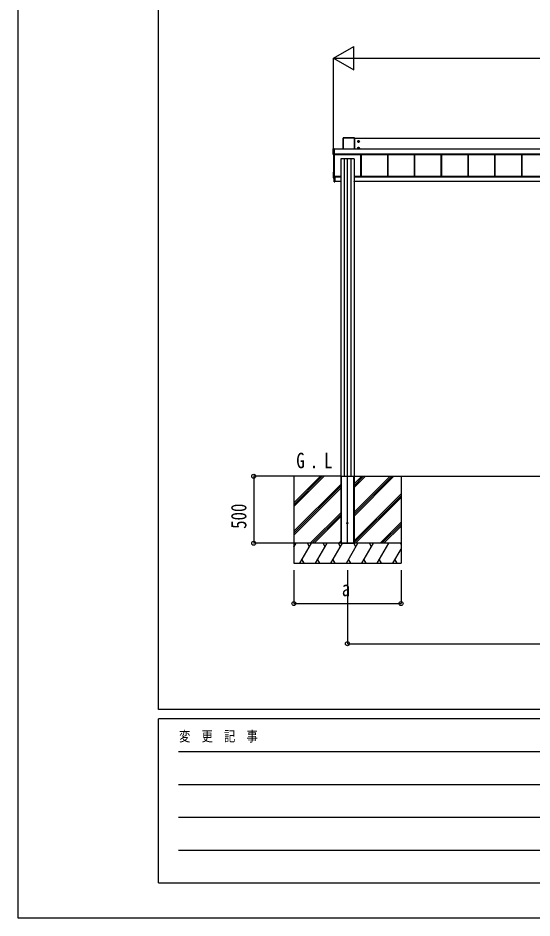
# Model space of a CAD drawing. Units: millimetres, scale not verified. Extents: x -14718 to 14718, y -10395 to 10395.
# Drawn here: x -14718 to -10879, y -10395 to -3677 of the extents above; entities that cross this region are included whole.
import ezdxf
from ezdxf.enums import TextEntityAlignment as Align

# ---------------------------------------------------------------- set-up
doc = ezdxf.new("R2010")
doc.units = ezdxf.units.MM
doc.header["$LTSCALE"] = 50
for name, color, linetype in [('0-2_USER1', 3, 'Continuous'), ('0-3_YKK_12', 2, 'Continuous'), ('0-4_YKK_A1', 4, 'Continuous'), ('0-5_YKK_D', 6, 'Continuous'), ('0-6_YKK_ZWAK', 7, 'Continuous')]:
    doc.layers.add(name, color=color, linetype=linetype)
doc.styles.add('ＭＳ ゴシック', font='')
doc.styles.get('ＭＳ ゴシック').set_extended_font_data('MS Gothic')

msp = doc.modelspace()

# ---------------------------------------------------------------- linework, layer by layer
at = {"layer": '0-3_YKK_12'}
msp.add_line((-12257.43, -7600), (-12257.43, -4724.3), dxfattribs=at)
at = {"layer": '0-4_YKK_A1'}
for p, q in [((-12290.43, -4572.65), (-12290.43, -4654.81)), ((-12290.09, -4572.79), (-12290.43, -4572.65)), ((-12290.09, -4654.81), (-12290.09, -4572.79)), ((-12204.93, -4572.15), (-12289.93, -4572.15)), ((-12289.93, -4572.15), (-12289.59, -4572.29)), ((-12289.59, -4572.29), (-12289.59, -4572.78)), ((-12289.59, -4572.78), (-12289.59, -4654.81)), ((-12205.27, -4572.78), (-12289.59, -4572.78)), ((-12205.27, -4572.29), (-12204.93, -4572.15)), ((-12205.27, -4654.81), (-12205.27, -4572.78)), ((-12204.43, -4572.65), (-12204.77, -4572.79)), ((-12204.77, -4572.79), (-12204.77, -4654.81)), ((-12204.43, -4654.81), (-12204.43, -4572.65)), ((-7110.43, -4576.37), (-12204.43, -4576.37)), ((-12181.68, -4598.11), (-12167.18, -4598.11)), ((-12176.71, -4597.35), (-12177.43, -4597.35)), ((-12174.43, -4605.36), (-12174.43, -4590.86)), ((-12172.15, -4598.87), (-12171.43, -4598.87)), ((-12363.93, -4696.01), (-12363.93, -4654.03)), ((-12363.47, -4654.23), (-12363.93, -4654.03)), ((-12363.93, -4696.01), (-12363.47, -4695.29)), ((-12363.47, -4695.29), (-12363.47, -4654.23)), ((-12363.43, -4653.53), (-12357.73, -4653.53)), ((-12363.43, -4653.53), (-12362.97, -4653.73)), ((-12362.97, -4695.78), (-12363.43, -4696.51)), ((-12357.73, -4696.51), (-12363.43, -4696.51)), ((-12362.97, -4654.21), (-12362.97, -4695.27)), ((-12355.93, -4654.21), (-12362.97, -4654.21)), ((-12362.43, -4696.51), (-12362.43, -4868.93)), ((-12357.73, -4653.57), (-12357.73, -4653.53)), ((-12357.73, -4696.51), (-12357.73, -4696.39)), ((-12357.43, -4696.34), (-12357.43, -4868.98)), ((-12355.93, -4653.58), (-12357.13, -4653.58)), ((-12357.13, -4653.58), (-12357.13, -4653.58)), ((-12355.93, -4653.58), (-12357.13, -4653.58)), ((-12357.13, -4696.33), (-12355.93, -4696.33)), ((-12357.13, -4696.33), (-12357.13, -4696.33)), ((-12357.13, -4696.33), (-12355.93, -4696.33)), ((-12355.93, -4653.73), (-12355.93, -4653.58)), ((-12355.93, -4653.58), (-12355.93, -4653.58)), ((-12355.93, -4653.73), (-12355.93, -4654.21)), ((-12355.93, -4654.21), (-12355.93, -4695.27)), ((-7064.93, -4654.81), (-12355.93, -4654.81)), ((-7064.93, -4655.29), (-12355.93, -4655.29)), ((-7064.93, -4694.26), (-12355.93, -4694.26)), ((-7064.93, -4694.78), (-12355.93, -4694.78)), ((-12355.93, -4694.92), (-7064.93, -4694.92)), ((-7064.93, -4694.92), (-12355.93, -4694.92)), ((-12355.93, -4695.27), (-12355.93, -4695.78)), ((-12355.93, -4695.78), (-12355.93, -4696.33)), ((-12355.93, -4696.33), (-12355.93, -4696.33)), ((-12181.68, -4648.08), (-12167.18, -4648.08)), ((-12176.71, -4647.32), (-12177.43, -4647.32)), ((-12174.43, -4655.33), (-12174.43, -4640.83)), ((-12172.15, -4648.84), (-12171.43, -4648.84)), ((-12158.93, -4694.92), (-12158.93, -4861.15)), ((-12158.53, -4694.92), (-12158.53, -4860.2)), ((-12155.93, -4694.92), (-12155.93, -4861.15)), ((-11958.93, -4694.92), (-11958.93, -4861.15)), ((-11956.33, -4694.92), (-11956.33, -4861.15)), ((-11955.93, -4694.92), (-11955.93, -4861.15)), ((-11758.93, -4694.92), (-11758.93, -4861.15)), ((-11756.33, -4694.92), (-11756.33, -4861.15)), ((-11755.93, -4694.92), (-11755.93, -4861.15)), ((-11558.93, -4694.92), (-11558.93, -4861.15)), ((-11556.33, -4694.92), (-11556.33, -4861.15)), ((-11555.93, -4694.92), (-11555.93, -4861.15)), ((-11358.93, -4694.92), (-11358.93, -4861.15)), ((-11356.33, -4694.92), (-11356.33, -4861.15)), ((-11355.93, -4694.92), (-11355.93, -4861.15)), ((-11158.93, -4694.92), (-11158.93, -4861.15)), ((-11156.33, -4694.92), (-11156.33, -4861.15)), ((-11155.93, -4694.92), (-11155.93, -4861.15)), ((-10958.93, -4694.92), (-10958.93, -4861.15)), ((-10956.33, -4694.92), (-10956.33, -4861.15)), ((-10955.93, -4694.92), (-10955.93, -4861.15)), ((-12307.43, -4728.86), (-12307.43, -7093.5)), ((-12282.24, -4727.12), (-12282.24, -7097.5)), ((-12232.62, -4727.12), (-12232.62, -7097.5)), ((-12207.43, -4728.86), (-12207.43, -7093.5)), ((-12363.43, -4828.91), (-12363.43, -4869.97)), ((-12362.96, -4828.41), (-12362.43, -4828.38)), ((-12363.43, -4870.21), (-12363.43, -4869.97)), ((-12362.96, -4870.46), (-12357.25, -4870.81)), ((-12362.96, -4870.46), (-12362.96, -4870.71)), ((-12362.96, -4870.71), (-12356.93, -4871.09)), ((-12362.96, -4870.71), (-12362.96, -4870.71)), ((-12362.96, -4870.71), (-12356.93, -4871.09)), ((-12361.93, -4869.48), (-12357.93, -4869.48)), ((-12357.25, -4870.86), (-12357.25, -4870.81)), ((-12353.93, -4860.76), (-12357.13, -4860.76)), ((-12356.93, -4862.71), (-12356.93, -4860.76)), ((-12356.93, -4866.29), (-12356.93, -4862.71)), ((-12356.65, -4862.71), (-12356.93, -4862.71)), ((-12356.93, -4899.38), (-12356.93, -4866.29)), ((-12356.65, -4866.29), (-12356.93, -4866.29)), ((-12356.93, -4899.38), (-12356.65, -4899.38)), ((-12356.65, -4860.76), (-12356.65, -4862.71)), ((-12356.65, -4866.29), (-12356.65, -4899.38)), ((-12356.65, -4899.38), (-12350.43, -4899.76)), ((-12350.43, -4900.06), (-12356.65, -4899.68)), ((-12356.63, -4865.99), (-12356.63, -4863.01)), ((-12356.63, -4865.99), (-12356.63, -4865.99)), ((-12350.43, -4866.28), (-12356.63, -4866.29)), ((-12356.62, -4865.99), (-12356.62, -4865.99)), ((-12356.15, -4863.21), (-12356.43, -4863.21)), ((-12356.15, -4865.79), (-12356.43, -4865.79)), ((-12356.15, -4863.21), (-12356.15, -4865.79)), ((-12356.15, -4865.79), (-12350.43, -4865.78)), ((-12355.43, -4861.5), (-12355.43, -4860.76)), ((-12355.43, -4861.5), (-12350.43, -4861.49)), ((-12307.43, -4861.15), (-12354.43, -4861.15)), ((-12354.43, -4861.15), (-12354.43, -4861.44)), ((-12354.43, -4861.44), (-12354.43, -4861.49)), ((-12353.93, -4861.15), (-12353.93, -4860.76)), ((-12350.43, -4865.78), (-12350.43, -4861.49)), ((-12307.43, -4863.15), (-12350.43, -4863.15)), ((-12350.43, -4865.78), (-12350.43, -4865.98)), ((-12307.43, -4866.02), (-12350.43, -4866.02)), ((-12350.43, -4866.28), (-12350.43, -4899.76)), ((-12308.28, -4897.5), (-12350.43, -4897.5)), ((-12350.43, -4899.76), (-12350.43, -4900.06)), ((-12308.43, -4899.68), (-12308.3, -4897.5)), ((-12308.28, -4897.5), (-12307.8, -4897.5)), ((-12307.93, -4900), (-12308.13, -4900)), ((-12307.8, -4897.5), (-12307.93, -4899.68)), ((-12307.43, -4900), (-12307.93, -4900)), ((-12307.43, -4897.5), (-12307.8, -4897.5)), ((-7107.43, -4861.15), (-12207.43, -4861.15)), ((-7107.43, -4863.15), (-12207.43, -4863.15)), ((-7107.43, -4866.02), (-12207.43, -4866.02)), ((-12207.06, -4897.5), (-12207.43, -4897.5)), ((-12207.43, -4899.68), (-12206.93, -4899.68)), ((-12206.93, -4900), (-12207.43, -4900)), ((-12207.06, -4897.5), (-12206.58, -4897.5)), ((-12206.93, -4899.68), (-12207.06, -4897.5)), ((-12206.93, -4900), (-12206.93, -4899.68)), ((-12206.73, -4900), (-12206.93, -4900)), ((-7108.28, -4897.5), (-12206.58, -4897.5)), ((-12206.56, -4897.5), (-12206.43, -4899.68)), ((-12307.43, -7097.5), (-12757.43, -7097.5)), ((-12657.43, -7097.5), (-12657.43, -7747.5)), ((-12657.43, -7324.13), (-12430.8, -7097.5)), ((-12657.43, -7295.85), (-12459.08, -7097.5)), ((-12657.43, -7309.99), (-12445, -7097.56)), ((-12307.43, -7093.5), (-12307.43, -7597.5)), ((-12307.43, -7097.5), (-12307.13, -7097.5)), ((-12307.43, -7097.5), (-12307.43, -7597.5)), ((-12307.13, -7097.5), (-12207.73, -7097.5)), ((-12304.93, -7097.5), (-12304.93, -7597.5)), ((-12303.43, -7097.5), (-12303.43, -7597.5)), ((-12211.43, -7097.5), (-12211.43, -7597.5)), ((-12209.93, -7097.5), (-12209.93, -7597.5)), ((-12207.43, -7093.5), (-12207.43, -7597.5)), ((-12207.43, -7097.5), (-12207.43, -7597.5)), ((-12207.43, -7097.5), (-1357.43, -7097.5)), ((-12207.43, -7182.5), (-12122.43, -7097.5)), ((-12207.43, -7168.36), (-12136.57, -7097.5)), ((-12207.43, -7154.21), (-12150.72, -7097.5)), ((-12207.43, -7394.63), (-11910.34, -7097.54)), ((-12207.43, -7380.49), (-11924.48, -7097.54)), ((-12207.43, -7366.35), (-11938.62, -7097.54)), ((-11857.43, -7097.5), (-11857.43, -7747.5)), ((-12657.43, -7507.98), (-12307.43, -7157.98)), ((-12657.43, -7522.12), (-12307.43, -7172.12)), ((-12657.43, -7536.26), (-12307.43, -7186.26)), ((-12207.43, -7578.48), (-11857.43, -7228.48)), ((-12207.43, -7592.62), (-11857.43, -7242.62)), ((-12198.17, -7597.5), (-11857.43, -7256.76)), ((-12534.82, -7597.5), (-12307.43, -7370.11)), ((-12520.68, -7597.5), (-12307.43, -7384.25)), ((-12506.54, -7597.5), (-12307.43, -7398.4)), ((-12014.32, -7597.5), (-11857.43, -7440.61)), ((-12000.18, -7597.5), (-11857.43, -7454.75)), ((-11986.04, -7597.5), (-11857.43, -7468.89)), ((-12322.69, -7597.5), (-12307.43, -7582.24)), ((-11857.43, -7597.5), (-12657.43, -7597.5)), ((-12657.43, -7626.44), (-12640.72, -7597.5)), ((-11857.43, -7597.5), (-12657.43, -7597.5)), ((-12655.72, -7623.48), (-12657.43, -7620.52)), ((-12611.85, -7747.5), (-12525.25, -7597.5)), ((-12540.25, -7623.48), (-12555.25, -7597.5)), ((-12496.38, -7747.5), (-12409.78, -7597.5)), ((-12424.78, -7623.48), (-12439.78, -7597.5)), ((-12380.91, -7747.5), (-12294.31, -7597.5)), ((-12309.31, -7623.48), (-12324.31, -7597.5)), ((-12307.43, -7597.5), (-12207.43, -7597.5)), ((-12265.44, -7747.5), (-12178.84, -7597.5)), ((-12193.84, -7623.48), (-12208.84, -7597.5)), ((-12149.97, -7747.5), (-12063.37, -7597.5)), ((-12078.37, -7623.48), (-12093.37, -7597.5)), ((-12034.5, -7747.5), (-11947.9, -7597.5)), ((-11919.03, -7747.5), (-11857.43, -7640.8)), ((-11857.43, -7606.16), (-11862.43, -7597.5)), ((-12596.86, -7721.52), (-12581.86, -7747.5)), ((-12481.39, -7721.52), (-12466.39, -7747.5)), ((-12365.92, -7721.52), (-12350.92, -7747.5)), ((-12250.44, -7721.52), (-12235.44, -7747.5)), ((-12134.98, -7721.52), (-12119.98, -7747.5)), ((-12019.5, -7721.52), (-12004.51, -7747.5)), ((-11904.03, -7721.52), (-11889.04, -7747.5)), ((-12657.43, -7747.5), (-11857.43, -7747.5))]:
    msp.add_line(p, q, dxfattribs=at)
for points in [[(-12289.59, -4572.29), (-12205.27, -4572.29), (-12205.27, -4572.78)], [(-12177.43, -4597.35), (-12177.43, -4598.87), (-12176.71, -4598.87)], [(-12173.67, -4595.83), (-12173.67, -4595.11), (-12175.19, -4595.11), (-12175.19, -4595.83)], [(-12175.19, -4600.39), (-12175.19, -4601.11), (-12173.67, -4601.11), (-12173.67, -4600.39)], [(-12171.43, -4598.87), (-12171.43, -4597.35), (-12172.15, -4597.35)], [(-12362.97, -4654.21), (-12362.97, -4653.73), (-12355.93, -4653.73)], [(-12355.93, -4695.78), (-12362.97, -4695.78), (-12362.97, -4695.27), (-12355.93, -4695.27)], [(-12357.63, -4653.58), (-12357.67, -4653.57), (-12357.73, -4653.57)], [(-12177.43, -4647.32), (-12177.43, -4648.84), (-12176.71, -4648.84)], [(-12173.67, -4645.8), (-12173.67, -4645.08), (-12175.19, -4645.08), (-12175.19, -4645.8)], [(-12175.19, -4650.36), (-12175.19, -4651.08), (-12173.67, -4651.08), (-12173.67, -4650.36)], [(-12171.43, -4648.84), (-12171.43, -4647.32), (-12172.15, -4647.32)], [(-12362.43, -4868.93), (-12362.43, -4869.5), (-12356.93, -4869.83)], [(-12356.62, -4865.99), (-12356.63, -4865.99), (-12356.63, -4865.99)], [(-12356.61, -4865.99), (-12350.43, -4865.98), (-12350.43, -4866.28)], [(-12356.43, -4865.81), (-12356.43, -4865.79), (-12356.43, -4863.21)], [(-12307.93, -4900), (-12307.93, -4899.68), (-12307.43, -4899.68)], [(-12307.13, -7097.5), (-12207.73, -7097.5), (-12207.43, -7097.5)]]:
    msp.add_lwpolyline(points, dxfattribs=at)
for points in [[(-12174.43, -4592.34), (-12179.43, -4595.22), (-12179.43, -4601), (-12174.43, -4603.88), (-12169.43, -4601), (-12169.43, -4595.22)], [(-12174.43, -4642.31), (-12179.43, -4645.19), (-12179.43, -4650.97), (-12174.43, -4653.85), (-12169.43, -4650.97), (-12169.43, -4645.19)]]:
    msp.add_lwpolyline(points, close=True, dxfattribs=at)
for centre, radius in [((-12174.43, -4598.11), 6.25), ((-12174.43, -4598.11), 5), ((-12174.43, -4648.08), 6.25), ((-12174.43, -4648.08), 5), ((-12257.43, -7447.5), 5)]:
    msp.add_circle(centre, radius, dxfattribs=at)
for centre, radius, start, end in [((-12289.59, -4572.79), 0.5, 90.15046, 179.81463), ((-12289.71, -4576.89), 4.12, 88.40447, 95.35624), ((-12205.27, -4572.79), 0.5, 0.18537, 89.84954), ((-12205.15, -4576.89), 4.12, 84.64376, 91.59553), ((-12174.43, -4598.11), 5.58, 153.74848, 206.25152), ((-12174.43, -4598.11), 5.58, 93.74848, 146.25152), ((-12174.43, -4598.11), 5.58, 213.74848, 266.25152), ((-12176.71, -4595.83), 1.52, 270, 0), ((-12176.71, -4600.39), 1.52, 0, 90), ((-12174.43, -4598.11), 5.58, 33.74848, 86.25152), ((-12174.43, -4598.11), 5.58, 273.74848, 326.25152), ((-12172.15, -4595.83), 1.52, 180, 270), ((-12172.15, -4600.39), 1.52, 90, 180), ((-12174.43, -4598.11), 5.58, 333.74848, 26.25152), ((-12362.97, -4654.23), 0.5, 90.15046, 179.81463), ((-12363.09, -4658.33), 4.12, 88.40447, 95.35624), ((-12363.09, -4699.39), 4.12, 88.40447, 95.35624), ((-12362.97, -4695.28), 0.502, 180.349, 269.68592), ((-12357.73, -4696.09), 0.301, 269.99262, 297.9043), ((-12357.55, -4651.83), 1.74, 265.66516, 269.50049), ((-12357.22, -4699.04), 2.71, 88.10375, 98.40666), ((-12174.43, -4648.08), 5.58, 153.74848, 206.25152), ((-12174.43, -4648.08), 5.58, 93.74848, 146.25152), ((-12174.43, -4648.08), 5.58, 213.74848, 266.25152), ((-12176.71, -4645.8), 1.52, 270, 0), ((-12176.71, -4650.36), 1.52, 0, 90), ((-12174.43, -4648.08), 5.58, 33.74848, 86.25152), ((-12174.43, -4648.08), 5.58, 273.74848, 326.25152), ((-12172.15, -4645.8), 1.52, 180, 270), ((-12172.15, -4650.36), 1.52, 90, 180), ((-12174.43, -4648.08), 5.58, 333.74848, 26.25152), ((-12362.93, -4828.91), 0.5, 93.48119, 179.98396), ((-12362.93, -4869.97), 0.5, 180.01604, 266.51881), ((-12362.93, -4870.21), 0.5, 180, 266.3803), ((-12362.93, -4870.21), 0.5, 180.01604, 266.51881), ((-12361.93, -4868.98), 0.5, 180.01746, 270.01745), ((-12357.93, -4868.98), 0.5, 269.98255, 359.98254), ((-12357.13, -4860.46), 0.3, 180.01748, 270.01745), ((-12357.23, -4870.51), 0.3, 266.48405, 359.9811), ((-12357.23, -4870.56), 0.3, 266.48405, 359.9811), ((-12356.63, -4862.71), 0.3, 180.01746, 270.01745), ((-12356.63, -4866.29), 0.3, 90.12237, 180), ((-12356.63, -4899.38), 0.3, 180, 266.5), ((-12355.42, -4899.53), 1.24, 173.06854, 186.93146), ((-12355.3, -4862.78), 1.35, 177.08798, 189.90325), ((-12355.43, -4866.22), 1.22, 169.53624, 183.72385), ((-12355.42, -4866.17), 1.21, 171.62247, 185.82998), ((-12355.38, -4866.22), 1.25, 169.72631, 183.54265), ((-12356.61, -4866.29), 0.3, 90.22184, 92.22662), ((-12356.61, -4866.14), 0.141, 90.0241, 94.22537), ((-12356.22, -4867.78), 1.98, 88.04873, 96.20074), ((-12308.13, -4899.7), 0.3, 176.5, 270), ((-12206.73, -4899.7), 0.3, 270, 3.5)]:
    msp.add_arc(centre, radius, start, end, dxfattribs=at)
for centre, major_axis, ratio, start_param, end_param in [((-12289.93, -4572.65), (0.382, -0.325), 0.996231, 2.2770247, 3.8440941), ((-12204.93, -4572.65), (0.382, 0.325), 0.996231, 5.5806839, 7.1477533), ((-12363.43, -4654.03), (0.382, -0.325), 0.996231, 2.2770247, 3.8440941), ((-12363.43, -4696.01), (0.382, 0.325), 0.996231, 2.4390913, 4.0061606), ((-12357.13, -4653.57), (0.6, 0), 0.026226, 3.1415927, 3.8726279), ((-12357.13, -4696.39), (0.6, 0), 0.096025, 1.5707963, 3.1415927), ((-12357.73, -4696.21), (0, 0.3), 0.998743, 3.1415927, 4.2299164), ((-12357.13, -4653.57), (0.6, 0), 0.026226, 3.8726279, 4.712389), ((-12257.43, -4728.86), (50, 0), 0.04, 6.2831853, 9.424778), ((-12356.65, -4870.89), (0.6, -0.037), 0.034769, 3.1437205, 4.2258199), ((-12356.65, -4863.21), (0.301, 0.4), 0.997782, 5.3593221, 6.9301184), ((-12356.65, -4865.79), (0.301, 0.4), 0.997782, 3.7885257, 3.8252324), ((-12356.63, -4863.21), (0.108, 0.169), 0.994155, 5.2849907, 6.855787), ((-12356.63, -4865.79), (-0.145, 0.15), 0.921201, 2.3686772, 3.9027669), ((-12356.63, -4865.79), (0.482, -0.007), 0.414889, 4.7553012, 6.2893908), ((-12356.13, -4865.79), (0.001, 0.2), 0.09157, 1.5714198, 1.6062613), ((-12307.93, -4899.7), (0.5, -0.018), 0.036539, 1.5736281, 3.1406975), ((-12206.93, -4899.7), (0.5, 0.018), 0.036539, 0.0008951, 1.5679645)]:
    msp.add_ellipse(centre, major_axis=major_axis, ratio=ratio, start_param=start_param, end_param=end_param, dxfattribs=at)
at = {"layer": '0-5_YKK_D'}
for p, q in [((-12362.43, -3976.37), (-12210.88, -3888.87)), ((-12210.88, -4063.87), (-12210.88, -3888.87)), ((-12362.43, -4695.51), (-12362.43, -3975.37)), ((-12362.43, -3976.37), (-12210.88, -4063.87)), ((-12362.43, -3976.37), (-12059.32, -3976.37)), ((-12187.43, -3976.37), (-1927.43, -3976.37)), ((-12758.43, -7097.5), (-12958.43, -7097.5)), ((-12957.43, -7097.5), (-12957.43, -7597.5)), ((-12658.43, -7597.5), (-12958.43, -7597.5)), ((-12657.43, -7797.5), (-12657.43, -8048.5)), ((-12257.43, -7797.5), (-12257.43, -8348.5)), ((-11857.43, -7797.5), (-11857.43, -8048.5)), ((-12657.43, -8047.5), (-11857.43, -8047.5)), ((-12257.43, -8347.5), (-7057.43, -8347.5))]:
    msp.add_line(p, q, dxfattribs=at)
for centre in [(-12957.43, -7097.5), (-12957.43, -7597.5), (-12657.43, -8047.5), (-11857.43, -8047.5), (-12257.43, -8347.5)]:
    msp.add_circle(centre, 14.88, dxfattribs=at)
at = {"layer": '0-6_YKK_ZWAK'}
for p, q in [((-13667.43, -8837.5), (-13667.43, 9712.5)), ((13632.57, -8837.5), (-13667.43, -8837.5)), ((-4567.43, -8907.5), (-13667.43, -8907.5)), ((-13667.43, -10132.5), (-13667.43, -8907.5)), ((-13518.68, -9152.5), (-4742.43, -9152.5)), ((-13518.68, -9397.5), (-4742.43, -9397.5)), ((-13518.68, -9642.5), (-4742.43, -9642.5)), ((-13518.68, -9887.5), (-4742.43, -9887.5)), ((-13667.43, -10132.5), (-4567.43, -10132.5))]:
    msp.add_line(p, q, dxfattribs=at)
msp.add_lwpolyline([(-14717.5, -10395), (14717.5, -10395), (14717.5, 10395), (-14717.5, 10395)], close=True, dxfattribs=at)

# ---------------------------------------------------------------- texts
at = {"layer": '0-2_USER1', "style": 'ＭＳ ゴシック', "width": 0.8}
for s, p in [('G', (-12639.43, -7072.19)), ('L', (-12432.56, -7072.19)), ('.', (-12538.63, -7072.19))]:
    msp.add_text(s, height=115.5, dxfattribs=at).set_placement(p, align=Align.BOTTOM_LEFT)
at = {"layer": '0-5_YKK_D', "style": 'ＭＳ ゴシック', "width": 0.8}
msp.add_text('500', height=115.5, rotation=90, dxfattribs=at).set_placement((-12977.43, -7490.3), align=Align.BOTTOM_LEFT)
msp.add_text('a', height=115.5, dxfattribs=at).set_placement((-12299.43, -8027.5), align=Align.BOTTOM_LEFT)
at = {"layer": '0-6_YKK_ZWAK', "style": 'ＭＳ ゴシック', "width": 0.8}
msp.add_text('変  更  記  事', height=76.98, dxfattribs=at).set_placement((-13514.59, -9100), align=Align.BOTTOM_LEFT)

doc.saveas('drawing.dxf')
